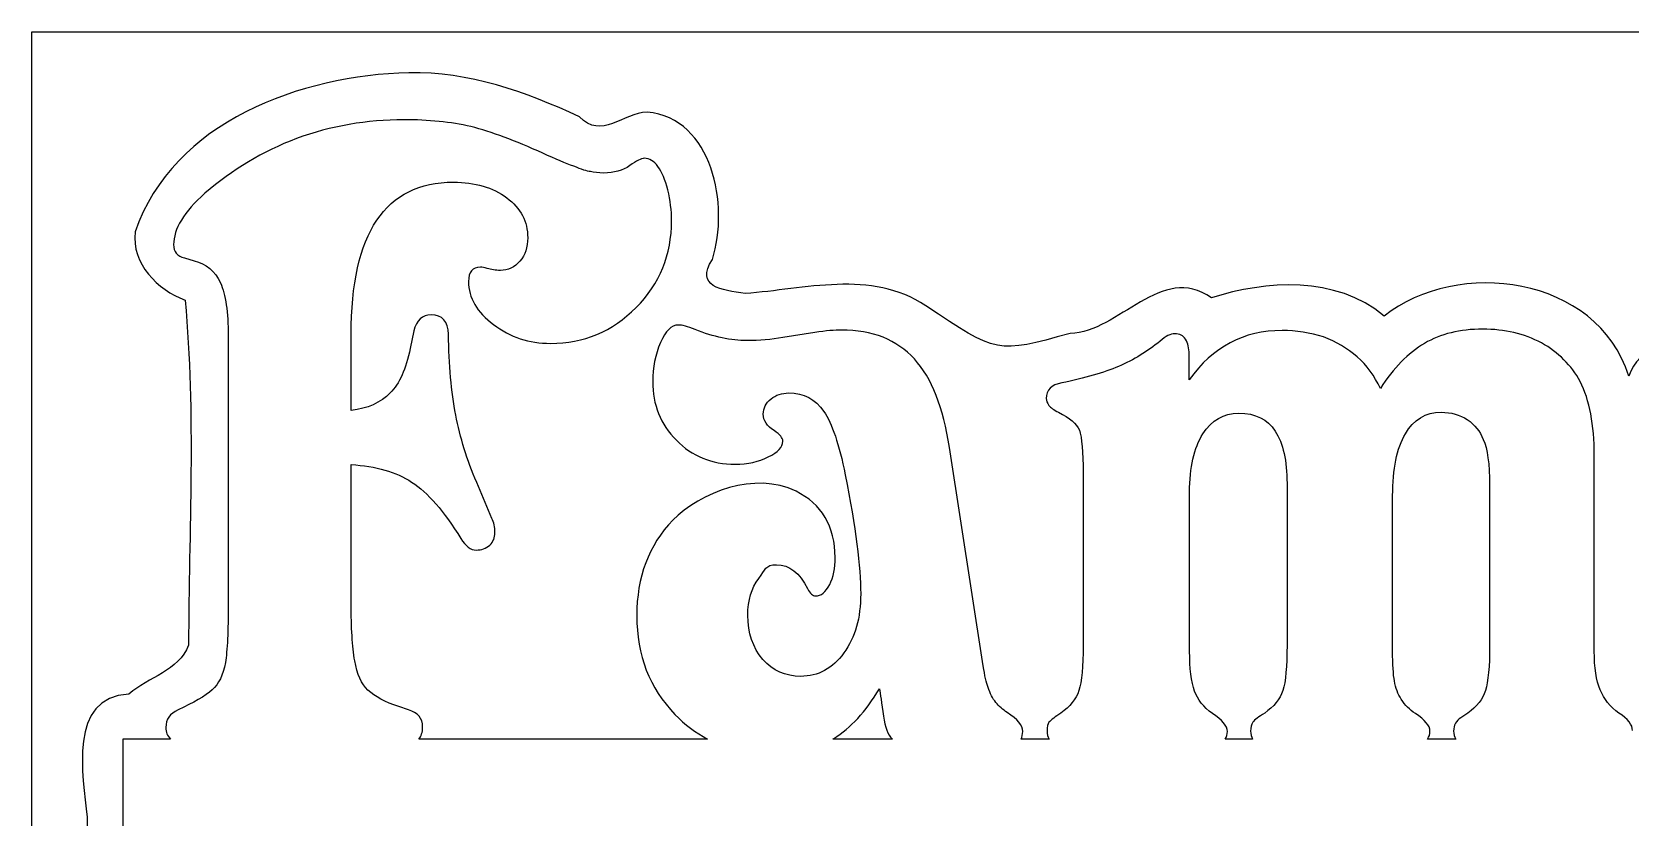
# Model space of a CAD drawing. Extents: x 0 to 294, y 0 to 190.
# Drawn here: x 0 to 172.4, y 105.3 to 190 of the extents above; entities that cross this region are included whole.
import ezdxf

# ---------------------------------------------------------------- set-up
doc = ezdxf.new("R2010")
doc.units = 0
doc.layers.add('Ebene_1', color=7, linetype='CONTINUOUS')

msp = doc.modelspace()

# ---------------------------------------------------------------- linework, layer by layer
at = {"layer": 'Ebene_1', "color": 1}
for points in [[(0.000015, 190.00001), (294.43498, 190.00001), (294.435, 0.00002), (0.000015, 0.00001), (0, 189.99999)], [(40.650415, 185.590942)], [(40.116791, 180.526491)], [(130.16174, 148.853487)], [(152.009968, 148.952706)], [(91.399104, 119.114212)]]:
    msp.add_lwpolyline(points, close=True, dxfattribs=at)
for points in [[(16.451851, 165.606986), (17.482944, 165.309848)], [(21.165059, 157.230754), (21.165059, 128.2842)], [(34.421686, 149.151144), (34.421686, 156.635442), (34.421686, 157.329973)], [(41.197082, 157.726332), (40.804019, 155.842726)], [(84.42744, 157.577504), (80.990292, 157.031801)], [(124.809993, 152.471871), (124.809993, 155.247929)], [(102.593553, 121.59262), (98.960129, 145.136401)], [(34.421686, 128.2842), (34.421686, 143.302405)], [(168.506956, 123.179086), (168.506956, 143.154095), (168.506956, 144.29356)], [(49.592912, 137.503275), (47.972475, 141.36919)], [(113.370078, 142.360861), (113.370078, 124.765035), (113.370078, 123.823491)], [(124.859188, 123.179086), (124.859188, 140.328427)], [(135.365895, 141.269971), (135.365895, 124.913863), (135.365895, 123.823491)], [(146.756615, 123.179086), (146.756615, 139.932068)], [(157.214124, 141.022443), (157.214124, 124.765035), (157.214124, 123.823491)], [(40.607741, 116.834253), (39.576646, 117.181519)], [(154.857773, 116.487506), (154.121349, 115.991928)], [(14.936909, 113.690775), (9.814408, 113.690775), (9.814408, 40.000185)], [(72.872904, 113.690775), (41.729112, 113.690775)], [(92.79638, 113.69077), (86.367388, 113.69077)], [(109.713322, 113.690775), (106.675324, 113.690775)], [(131.659435, 113.690775), (128.69143, 113.690775)], [(153.557368, 113.690775), (150.520891, 113.690775)]]:
    msp.add_lwpolyline(points, dxfattribs=at)
for points in [[(0, 189.99999), (0, 190), (0.000007, 190.00001), (0.000015, 190.00001)], [(40.650455, 185.590932), (29.086084, 185.325705), (15.180068, 180.352932), (11.130193, 168.414921)], [(59.053104, 180.852045), (53.279467, 183.522861), (47.086707, 185.736633), (40.650415, 185.590942)], [(66.342177, 181.346592), (63.772241, 181.236706), (61.386669, 178.342865), (59.053104, 180.852045)], [(73.393197, 165.453619), (75.220952, 171.261863), (73.458268, 180.686809), (66.342177, 181.346592)], [(40.116791, 180.526491), (36.123533, 180.526491), (32.261203, 179.848853), (28.529796, 178.494057)], [(47.334445, 179.782866), (45.174157, 180.278526), (42.768053, 180.526491), (40.116791, 180.526491)], [(55.091739, 176.908107), (52.145891, 178.262888), (49.560198, 179.221127), (47.334445, 179.782866)], [(28.529796, 178.494057), (24.896579, 177.10622), (21.606966, 175.140598), (18.661119, 172.596225)], [(58.429987, 175.520077), (57.578963, 175.817471), (56.466468, 176.280275), (55.091739, 176.908107)], [(66.040198, 176.36292), (65.712882, 176.36292), (65.189564, 176.098385), (64.469466, 175.569686)], [(67.513042, 175.470467), (67.087533, 176.065259), (66.596635, 176.36292), (66.040198, 176.36292)], [(60.246699, 174.92528), (59.886651, 174.958324), (59.28101, 175.156592), (58.429987, 175.520077)], [(61.670857, 174.776452), (61.081687, 174.776452), (60.606746, 174.826149), (60.246699, 174.92528)], [(64.469466, 175.569686), (63.716638, 175.04098), (62.783732, 174.776452), (61.670857, 174.776452)], [(68.593333, 172.942974), (68.298749, 174.033417), (67.938554, 174.875679), (67.513042, 175.470467)], [(18.661119, 172.596225), (16.402637, 170.580547), (15.273675, 168.72986), (15.273675, 167.044626)], [(34.421686, 157.329973), (34.421686, 168.300524), (38.103918, 173.785299), (45.468538, 173.785299)], [(45.468538, 173.785299), (47.792484, 173.785299), (49.707184, 173.224134), (51.212839, 172.100647)], [(68.986396, 169.622247), (68.986396, 170.71269), (68.855187, 171.819485), (68.593333, 172.942974)], [(51.212839, 172.100647), (52.718493, 170.977155), (53.471305, 169.539057), (53.471305, 167.787732)], [(65.156694, 160.253825), (67.709759, 162.831245), (68.986396, 165.954376), (68.986396, 169.622247)], [(11.130193, 168.414921), (10.705047, 164.986559), (13.562231, 162.179265), (16.512892, 161.058321)], [(53.471305, 167.787732), (53.471305, 166.763379), (53.192925, 165.921121), (52.636488, 165.260239)], [(15.273675, 167.044626), (15.273675, 166.284618), (15.666291, 165.805249), (16.451851, 165.606986)], [(172.237329, 152.851656), (168.785744, 163.765236), (153.72552, 165.593208), (145.83141, 159.338343)], [(17.482944, 165.309848), (18.792209, 164.979402), (19.741581, 164.18633), (20.330751, 162.930665)], [(48.365032, 164.615833), (47.514011, 164.615833), (47.088972, 164.103333), (47.088972, 163.078977)], [(49.101962, 164.467005), (48.807378, 164.566131), (48.561422, 164.615833), (48.365032, 164.615833)], [(50.525613, 164.268567), (50.001905, 164.268567), (49.527473, 164.33483), (49.101962, 164.467005)], [(52.636488, 165.260239), (52.047319, 164.599365), (51.343902, 164.268567), (50.525613, 164.268567)], [(76.922635, 161.775314), (74.35964, 162.132061), (71.473748, 162.514495), (73.393197, 165.453619)], [(96.399507, 160.442631), (90.483036, 164.391014), (83.325657, 162.202776), (76.922635, 161.775314)], [(127.214279, 161.304603), (121.79698, 165.120148), (117.298419, 157.588621), (111.967233, 157.463441)], [(20.330751, 162.930665), (20.887188, 161.641953), (21.165059, 159.742081), (21.165059, 157.230754)], [(47.088972, 163.078977), (47.088972, 161.294608), (47.988949, 159.742084), (49.78919, 158.420347)], [(145.83141, 159.338343), (140.647379, 163.72155), (133.049663, 163.171064), (127.214279, 161.304603)], [(16.512892, 161.058321), (17.681981, 148.782548), (16.906953, 136.193713), (16.892589, 123.804577)], [(111.967233, 157.463441), (104.106947, 155.272051), (104.106947, 155.272051), (96.399507, 160.442631)], [(43.062483, 159.461109), (42.080534, 159.461109), (41.458936, 158.882868), (41.197082, 157.726332)], [(44.928393, 157.379582), (44.895661, 158.76742), (44.273554, 159.461109), (43.062483, 159.461109)], [(55.926047, 156.387911), (59.526528, 156.387911), (62.603626, 157.67641), (65.156694, 160.253825)], [(45.714012, 148.655566), (45.223036, 151.166901), (44.961122, 154.075198), (44.928393, 157.379582)], [(49.78919, 158.420347), (51.589428, 157.065548), (53.634833, 156.387911), (55.926047, 156.387911)], [(69.697968, 158.370738), (68.97787, 158.370738), (68.339807, 157.742276), (67.783369, 156.486613)], [(71.51468, 157.87516), (70.729121, 158.205595), (70.123477, 158.370732), (69.697968, 158.370738)], [(77.111901, 156.685051), (75.409856, 156.685051), (73.544043, 157.082103), (71.51468, 157.87516)], [(80.990292, 157.031801), (79.746491, 156.800489), (78.453898, 156.685051), (77.111901, 156.685051)], [(87.323936, 157.825551), (86.603841, 157.825551), (85.638511, 157.742725), (84.42744, 157.577504)], [(95.17962, 154.702742), (93.281186, 156.7845), (90.662563, 157.825551), (87.323936, 157.825551)], [(123.238755, 157.429192), (122.813243, 157.429192), (122.289416, 157.164145), (121.667517, 156.635442)], [(124.417437, 156.833879), (124.18832, 157.230407), (123.795195, 157.429192), (123.238755, 157.429192)], [(134.82575, 157.775941), (130.701563, 157.775941), (127.363061, 156.007559), (124.809993, 152.471871)], [(139.293993, 157.081926), (137.853798, 157.544542), (136.364137, 157.775941), (134.82575, 157.775941)], [(142.92691, 154.950273), (141.879497, 155.842459), (140.668719, 156.553228), (139.293993, 157.081926)], [(156.4777, 157.924769), (154.022831, 157.924769), (151.928033, 157.412271), (150.193254, 156.387911)], [(162.811344, 156.437004), (160.945645, 157.428324), (158.834381, 157.924769), (156.4777, 157.924769)], [(180.66353, 157.955995), (177.457874, 157.497091), (173.13996, 155.847706), (172.237329, 152.851656)], [(40.804019, 155.842726), (40.345775, 153.628785), (39.625896, 152.026066), (38.643947, 151.034749)], [(67.783369, 156.486613), (67.226932, 155.164858), (66.948555, 153.760924), (66.948555, 152.273952)], [(121.667517, 156.635442), (120.32552, 155.511955), (118.836365, 154.603434), (117.199782, 153.909511)], [(124.809993, 155.247929), (124.809993, 155.875759), (124.679293, 156.404309), (124.417437, 156.833879)], [(150.193254, 156.387911), (148.425745, 155.330511), (146.838306, 153.711216), (145.43085, 151.530327)], [(166.984913, 152.273952), (166.035699, 154.025277), (164.64432, 155.412651), (162.811344, 156.437004)], [(98.960129, 145.136401), (98.305495, 149.465146), (97.045325, 152.654023), (95.17962, 154.702742)], [(117.199782, 153.909511), (115.595931, 153.215593), (113.550524, 152.620786), (111.062925, 152.125124)], [(145.43085, 151.530327), (144.808949, 152.885121), (143.974324, 154.025049), (142.92691, 154.950273)], [(66.948555, 152.273952), (66.948555, 149.762617), (67.799643, 147.647911), (69.50169, 145.929635)], [(111.062925, 152.125124), (109.950045, 151.926861), (109.393293, 151.36518), (109.393293, 150.439956)], [(168.506956, 144.29356), (168.506956, 147.597939), (167.999597, 150.258279), (166.984913, 152.273952)], [(38.643947, 151.034749), (37.596533, 149.977347), (36.189194, 149.349404), (34.421686, 149.151144)], [(78.879417, 148.754785), (78.879417, 149.382622), (79.157794, 149.927733), (79.714232, 150.390346)], [(79.714232, 150.390346), (80.23794, 150.81991), (80.876003, 151.034749), (81.628831, 151.034749)], [(81.628831, 151.034749), (83.232681, 151.034749), (84.492852, 150.373672), (85.409337, 149.051925)], [(109.393293, 150.439956), (109.393293, 150.208646), (109.491578, 149.961192), (109.687965, 149.696847)], [(47.972475, 141.36919), (46.925065, 143.814432), (46.172253, 146.243386), (45.714012, 148.655566)], [(80.057593, 146.970398), (79.272033, 147.466055), (78.879417, 148.060886), (78.879417, 148.754785)], [(85.409337, 149.051925), (86.293092, 147.763214), (87.062368, 145.483373), (87.716999, 142.212033)], [(109.687965, 149.696847), (109.851628, 149.465537), (110.195355, 149.217062), (110.719058, 148.952706)], [(110.719058, 148.952706), (111.930129, 148.357918), (112.682938, 147.713924), (112.977524, 147.020007)], [(126.28284, 146.623651), (127.232055, 148.110619), (128.525157, 148.853487), (130.16174, 148.853487)], [(130.16174, 148.853487), (131.961978, 148.853487), (133.27104, 148.209502), (134.089329, 146.920788)], [(148.131068, 146.623651), (149.014821, 148.176704), (150.307924, 148.952706), (152.009968, 148.952706)], [(152.009968, 148.952706), (153.057379, 148.952706), (153.990283, 148.688689), (154.808577, 148.159991)], [(80.990292, 145.830417), (80.990292, 146.193901), (80.679494, 146.573869), (80.057593, 146.970398)], [(112.977524, 147.020007), (113.239378, 146.226953), (113.370078, 144.673925), (113.370078, 142.360861)], [(124.859188, 140.328427), (124.859209, 143.004979), (125.333618, 145.103635), (126.28284, 146.623651)], [(134.089329, 146.920788), (134.940352, 145.599041), (135.365895, 143.715218), (135.365895, 141.269971)], [(146.756615, 139.932068), (146.756615, 142.839929), (147.214583, 145.070591), (148.131068, 146.623651)], [(154.808577, 148.159991), (155.626866, 147.598246), (156.199583, 146.887996), (156.526898, 146.028854)], [(69.50169, 145.929635), (71.203734, 144.211362), (73.314996, 143.352014), (75.835332, 143.352014)], [(79.419562, 144.145248), (80.466973, 144.640903), (80.990302, 145.202587), (80.990292, 145.830417)], [(156.526898, 146.028854), (156.985139, 145.037545), (157.214124, 143.368556), (157.214124, 141.022443)], [(34.421686, 143.302405), (37.105679, 143.137188), (39.282293, 142.509242), (40.951606, 141.418799)], [(75.835332, 143.352014), (77.210061, 143.352014), (78.404881, 143.61655), (79.419562, 144.145248)], [(40.951606, 141.418799), (42.686403, 140.295315), (44.453917, 138.263431), (46.254157, 135.322532)], [(82.406841, 140.427646), (77.99623, 142.61199), (72.07502, 140.325366), (69.109134, 137.304838)], [(87.716999, 142.212033), (88.829874, 136.495459), (89.386124, 132.216345), (89.386124, 129.374574)], [(85.548811, 137.602494), (84.828716, 138.825115), (83.78157, 139.766764), (82.406841, 140.427646)], [(49.93627, 135.966935), (49.93627, 136.561724), (49.822034, 137.073706), (49.592912, 137.503275)], [(69.109134, 137.304838), (66.523334, 134.595248), (65.230234, 131.158916), (65.230234, 126.995391)], [(86.629102, 133.290098), (86.629102, 134.942289), (86.268909, 136.379873), (85.548811, 137.602494)], [(46.254157, 135.322532), (46.777863, 134.496437), (47.33411, 134.083329), (47.92328, 134.083329)], [(47.92328, 134.083329), (48.479717, 134.083329), (48.970615, 134.265037), (49.396127, 134.628517)], [(49.396127, 134.628517), (49.756175, 134.991996), (49.93627, 135.438231), (49.93627, 135.966935)], [(86.039761, 130.365727), (86.432541, 131.158776), (86.629102, 132.133559), (86.629102, 133.290098)], [(77.209785, 127.045), (77.209785, 128.664149), (77.602908, 129.986288), (78.388467, 131.010649)], [(78.388467, 131.010649), (79.141294, 132.001969), (79.084389, 132.49738), (80.295458, 132.49738)], [(80.295458, 132.49738), (81.702919, 132.49738), (82.815923, 131.638042), (83.634215, 129.919759)], [(83.634215, 129.919759), (83.928798, 129.391079), (84.223135, 129.126527), (84.517718, 129.126527)], [(84.517718, 129.126527), (85.106888, 129.126525), (85.614249, 129.539634), (86.039761, 130.365727)], [(89.386124, 129.374574), (89.386124, 126.76411), (88.780481, 124.632317), (87.56941, 122.980132)], [(21.165059, 128.2842), (21.165059, 125.3433), (21.067285, 123.228076), (20.870895, 121.93937)], [(34.814242, 122.137807), (34.552388, 123.657823), (34.421686, 125.706785), (34.421686, 128.2842)], [(65.230234, 126.995391), (65.230234, 122.732741), (66.60515, 119.180446), (69.354607, 116.338678)], [(78.830222, 122.286635), (77.750076, 123.542303), (77.209785, 125.128464), (77.209785, 127.045)], [(16.892589, 123.804577), (15.829013, 121.055572), (12.566496, 120.382753), (10.457355, 118.545314)], [(87.56941, 122.980132), (86.358339, 121.294892), (84.803852, 120.452639), (82.905397, 120.452639)], [(113.370078, 123.823491), (113.370078, 121.510427), (113.222912, 119.874051), (112.928326, 118.91578)], [(125.399334, 118.866171), (125.039284, 119.857491), (124.859204, 121.295591), (124.859188, 123.179086)], [(135.365895, 123.823491), (135.365895, 121.510427), (135.21873, 119.874051), (134.924143, 118.91578)], [(146.952893, 119.957061), (146.821965, 120.650984), (146.756615, 121.725163), (146.756615, 123.179086)], [(157.214124, 123.823491), (157.214124, 121.510427), (157.06695, 119.874051), (156.772372, 118.91578)], [(169.144986, 119.014999), (168.719474, 120.006316), (168.506956, 121.394728), (168.506956, 123.179086)], [(20.870895, 121.93937), (20.609042, 120.584571), (20.134103, 119.609788), (19.446739, 119.014999)], [(36.238398, 118.96539), (35.551035, 119.626263), (35.076094, 120.683874), (34.814242, 122.137807)], [(82.905397, 120.452639), (81.268817, 120.452639), (79.910364, 121.064014), (78.830222, 122.286635)], [(103.133698, 119.263046), (102.937303, 119.758703), (102.757211, 120.535218), (102.593553, 121.59262)], [(19.446739, 119.014999), (18.66118, 118.321076), (17.433938, 117.594261), (15.764624, 116.834253)], [(39.576646, 117.181519), (38.103723, 117.677176), (36.991225, 118.271467), (36.238398, 118.96539)], [(86.489617, 113.761567), (88.289858, 114.85201), (89.926179, 116.635929), (91.399104, 119.114212)], [(91.399114, 119.114218), (91.49731, 118.585519), (91.644476, 117.594687), (91.840866, 116.140756)], [(103.968006, 117.627487), (103.607961, 118.057057), (103.330085, 118.602172), (103.133698, 119.263046)], [(147.689314, 117.974237), (147.329269, 118.535981), (147.083819, 119.197054), (146.952893, 119.957061)], [(171.157979, 116.487506), (170.208756, 117.148379), (169.537763, 117.990638), (169.144986, 119.014999)], [(10.457355, 118.545314), (3.852966, 118.2044), (5.488863, 109.740288), (5.961937, 105.272048)], [(105.19538, 116.537115), (104.704407, 116.867551), (104.29533, 117.230956), (103.968006, 117.627487)], [(112.928326, 118.91578), (112.601011, 117.990548), (111.946483, 117.181421), (110.964532, 116.487506)], [(127.313933, 116.437896), (126.364718, 117.131811), (125.726649, 117.940947), (125.399334, 118.866171)], [(134.924143, 118.91578), (134.596828, 117.990548), (133.942301, 117.181421), (132.960349, 116.487506)], [(149.211357, 116.437896), (148.589458, 116.834417), (148.082096, 117.346402), (147.689314, 117.974237)], [(156.772372, 118.91578), (156.477786, 117.990548), (155.839725, 117.181421), (154.857773, 116.487506)], [(15.764624, 116.834253), (14.88087, 116.437732), (14.43886, 115.809789), (14.43886, 114.950647)], [(42.129781, 115.000257), (42.129781, 115.925486), (41.62242, 116.536859), (40.607741, 116.834253)], [(69.354607, 116.338678), (70.404228, 115.240281), (71.578002, 114.359626), (72.872904, 113.690775)], [(91.840866, 116.140756), (92.004524, 114.951176), (92.315833, 114.141527), (92.774074, 113.711963)], [(106.865009, 114.504681), (106.865009, 115.165555), (106.308252, 115.84319), (105.19538, 116.537115)], [(109.687965, 115.495834), (109.557045, 115.330615), (109.491687, 115.016901), (109.491687, 114.554291)], [(110.964532, 116.487506), (110.375362, 116.090977), (109.949819, 115.760185), (109.687965, 115.495834)], [(128.934366, 114.504681), (128.934366, 115.09947), (128.394076, 115.743974), (127.313933, 116.437896)], [(131.683783, 115.495834), (131.520107, 115.26453), (131.438306, 114.950816), (131.438306, 114.554291)], [(132.960349, 116.487506), (132.305718, 116.090977), (131.88017, 115.760185), (131.683783, 115.495834)], [(150.782595, 114.554291), (150.782595, 115.116036), (150.25877, 115.743974), (149.211357, 116.437896)], [(154.121349, 115.991928), (153.597641, 115.661482), (153.33573, 115.182121), (153.33573, 114.554291)], [(172.630823, 114.6039), (172.630823, 115.23173), (172.139923, 115.859673), (171.157979, 116.487506)], [(14.43886, 114.950647), (14.43886, 114.425904), (14.606739, 114.007193), (14.936909, 113.690775)], [(41.729112, 113.690775), (41.994607, 113.977433), (42.129781, 114.412075), (42.129781, 115.000257)], [(86.367388, 113.69077), (86.407908, 113.71453), (86.449518, 113.737279), (86.489617, 113.761567)], [(106.675324, 113.690775), (106.801498, 113.911575), (106.865009, 114.182633), (106.865009, 114.504681)], [(109.491687, 114.554291), (109.491687, 114.210592), (109.566287, 113.923146), (109.713322, 113.690775)], [(128.69143, 113.690775), (128.85314, 113.911557), (128.934366, 114.182683), (128.934366, 114.504681)], [(131.438306, 114.554291), (131.438306, 114.210608), (131.512412, 113.92314), (131.659435, 113.690775)], [(150.520891, 113.690775), (150.694232, 113.922908), (150.782595, 114.210163), (150.782595, 114.554291)], [(153.33573, 114.554291), (153.33573, 114.210592), (153.41033, 113.923146), (153.557368, 113.690775)], [(92.774074, 113.711963), (92.780981, 113.704502), (92.789369, 113.698152), (92.79638, 113.69077)], [(5.961937, 105.272048), (5.376843, 82.124367), (5.884174, 58.861727), (5.714043, 35.670299)]]:
    msp.add_open_spline(points, degree=3, dxfattribs=at)

doc.saveas('drawing.dxf')
